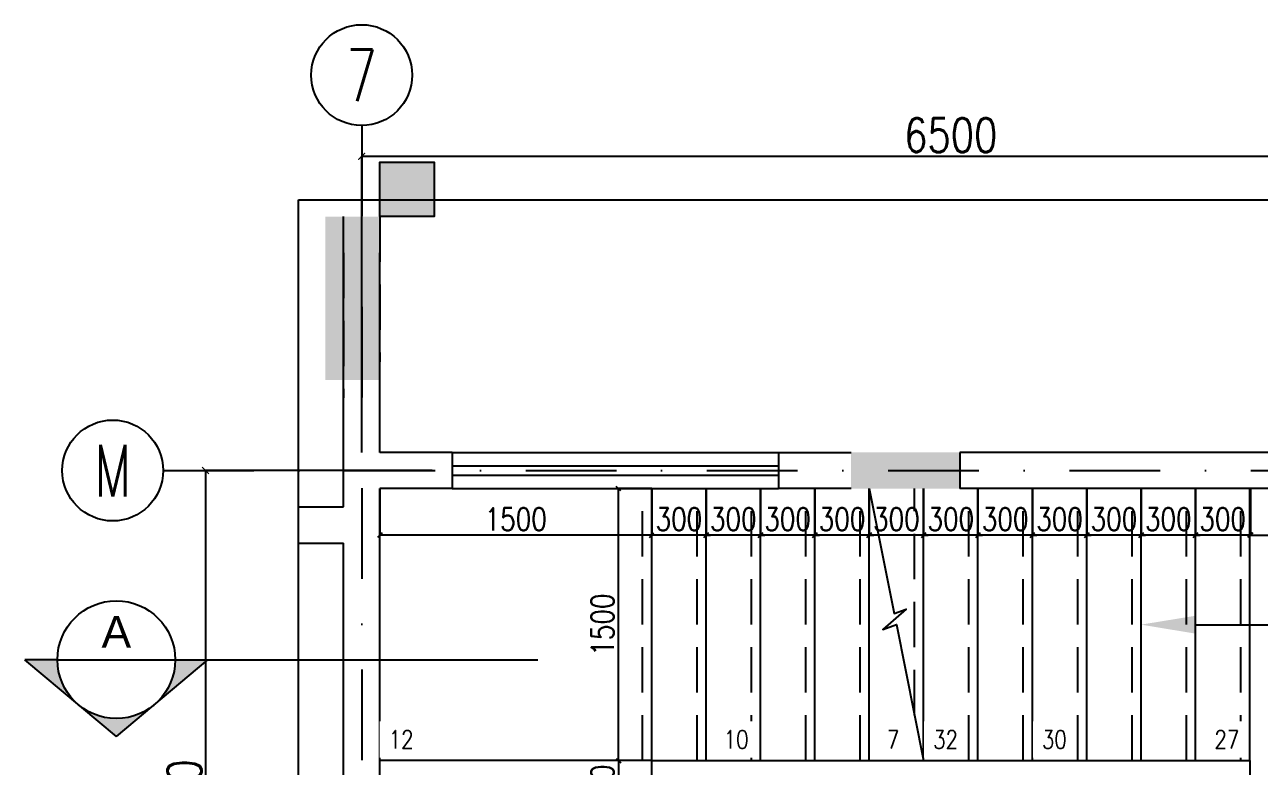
# Model space of a CAD drawing. Extents: x -32840 to 422982, y 280745 to 888746.
# Drawn here: x 329847 to 336658, y 457661 to 461751 of the extents above; entities that cross this region are included whole.
import ezdxf
from ezdxf import colors
from ezdxf.entities.mleader import LeaderData, LeaderLine
from ezdxf.enums import TextEntityAlignment as Align
from ezdxf.math import Vec2, Vec3

# ---------------------------------------------------------------- set-up
doc = ezdxf.new("R2010")
doc.units = 0
doc.header["$LTSCALE"] = 1000
doc.header["$PDMODE"] = 3
for name, pattern in [('CONTINOUS', [0]), ('DASHDOT', [1, 0.5, -0.25, 0, -0.25]), ('HIDDEN', [0.375, 0.25, -0.125])]:
    doc.linetypes.add(name, pattern=pattern)
doc.layers.get('Defpoints').update_dxf_attribs({"linetype": 'HIDDEN'})
for name, color, linetype in [('A-COL', 31, 'Continuous'), ('a-dim', 3, 'Continuous'), ('A-DOOR', 1, 'Continuous'), ('A-GRID', 31, 'DASHDOT'), ('A-GRID NO', 40, 'CONTINOUS'), ('A-HAT', 8, 'Continuous'), ('A-Rail', 1, 'Continuous'), ('A-Slab above', 4, 'HIDDEN'), ('A-STAIR', 2, 'Continuous'), ('A-Stair Conc Line', 1, 'HIDDEN'), ('A-Stair Fin line', 2, 'CONTINOUS'), ('A-Tag LVl', 2, 'Continuous'), ('A-TXT', 6, 'Continuous'), ('A-WALL', 7, 'CONTINOUS')]:
    doc.layers.add(name, color=color, linetype=linetype)
doc.layers.add('A-Dim grid', color=3, linetype='Continuous', transparency=0.5)
doc.styles.add('Arial', font='arial.ttf')
doc.styles.add('ROMANS', font='romans.shx', dxfattribs={"width": 0.8})
doc.dimstyles.new('A-Dim Grid 50', dxfattribs={"dimscale": 75, "dimtxt": 2.5, "dimasz": 0.5, "dimexe": 0, "dimexo": 0, "dimgap": 0.3, "dimtad": 1, "dimdec": 0, "dimlfac": -0.01, "dimzin": 3, "dimdsep": 46, "dimtxsty": 'ROMANS', "dimblk": 'ARCHTICK', "dimcen": 5, "dimclrd": 256, "dimclre": 8, "dimclrt": 4, "dimadec": 0, "dimazin": 0, "dimtfac": 1, "dimtdec": 0, "dimtix": 1, "dimtmove": 1, "dimatfit": 3, "dimfxl": 1, "dimfrac": 2, "dimtolj": 1, "dimtzin": 3, "dimarcsym": 0})
doc.dimstyles.new('A-Dim-50', dxfattribs={"dimscale": 50, "dimtxt": 2.5, "dimasz": 0.5, "dimexe": 0, "dimexo": 0, "dimgap": 0.5, "dimtad": 1, "dimdec": 0, "dimlfac": -0.01, "dimzin": 3, "dimdsep": 46, "dimtxsty": 'ROMANS', "dimblk": 'OBLIQUE', "dimcen": 5, "dimclrd": 256, "dimclre": 8, "dimclrt": 6, "dimadec": 0, "dimazin": 0, "dimtfac": 1, "dimtdec": 0, "dimtix": 1, "dimtmove": 1, "dimatfit": 3, "dimfxl": 1, "dimfrac": 2, "dimtolj": 1, "dimtzin": 3, "dimarcsym": 0})

# ---------------------------------------------------------------- blocks, each defined once
blk = doc.blocks.new('_Oblique')
at = {"color": 0, "linetype": 'ByBlock', "lineweight": -2}
blk.add_line((-0.5, -0.5), (0.5, 0.5), dxfattribs=at)
at = {"color": 0, "linetype": 'ByBlock'}
blk.add_line((-0.5, -0.5), (0.5, 0.5), dxfattribs=at)
blk = doc.blocks.new('*D2100')
at = {"layer": 'a-dim', "color": 8, "lineweight": -2, "transparency": 16777216}
for p, q in [((336306, 459192.2), (336306, 458936.1)), ((336606, 459192.2), (336606, 458936.1))]:
    blk.add_line(p, q, dxfattribs=at)
at = {"layer": 'a-dim', "lineweight": -2, "transparency": 16777216}
for p, q in [((336306, 458936.1), (336281, 458936.1)), ((336606, 458936.1), (336306, 458936.1)), ((336606, 458936.1), (336631, 458936.1))]:
    blk.add_line(p, q, dxfattribs=at)
at = {"layer": 'Defpoints', "color": 0, "transparency": 16777216}
for p in [(336306, 459192.2), (336606, 459192.2), (336306, 458936.1)]:
    blk.add_point(p, dxfattribs=at)
at = {"layer": 'a-dim', "lineweight": -2, "transparency": 16777216, "xscale": 25, "yscale": 25, "zscale": 25}
blk.add_blockref('_Oblique', (336306, 458936.1), dxfattribs=at)
at = {"layer": 'a-dim', "lineweight": -2, "transparency": 16777216, "xscale": 25, "yscale": 25, "zscale": 25, "rotation": 180}
blk.add_blockref('_Oblique', (336606, 458936.1), dxfattribs=at)
at = {"layer": 'a-dim', "color": 6, "transparency": 16777216, "insert": (336456, 459023.6), "char_height": 125, "attachment_point": 5, "style": 'ROMANS'}
blk.add_mtext('\\A1;300', dxfattribs=at)
blk = doc.blocks.new('*D2101')
at = {"layer": 'a-dim', "color": 8, "lineweight": -2, "transparency": 16777216}
for p, q in [((336006, 459192.2), (336006, 458936.1)), ((336306, 459192.2), (336306, 458936.1))]:
    blk.add_line(p, q, dxfattribs=at)
at = {"layer": 'a-dim', "lineweight": -2, "transparency": 16777216}
for p, q in [((336006, 458936.1), (335981, 458936.1)), ((336306, 458936.1), (336006, 458936.1)), ((336306, 458936.1), (336331, 458936.1))]:
    blk.add_line(p, q, dxfattribs=at)
at = {"layer": 'Defpoints', "color": 0, "transparency": 16777216}
for p in [(336006, 459192.2), (336306, 459192.2), (336006, 458936.1)]:
    blk.add_point(p, dxfattribs=at)
at = {"layer": 'a-dim', "lineweight": -2, "transparency": 16777216, "xscale": 25, "yscale": 25, "zscale": 25}
blk.add_blockref('_Oblique', (336006, 458936.1), dxfattribs=at)
at = {"layer": 'a-dim', "lineweight": -2, "transparency": 16777216, "xscale": 25, "yscale": 25, "zscale": 25, "rotation": 180}
blk.add_blockref('_Oblique', (336306, 458936.1), dxfattribs=at)
at = {"layer": 'a-dim', "color": 6, "transparency": 16777216, "insert": (336156, 459023.6), "char_height": 125, "attachment_point": 5, "style": 'ROMANS'}
blk.add_mtext('\\A1;300', dxfattribs=at)
blk = doc.blocks.new('*D2102')
at = {"layer": 'a-dim', "color": 8, "lineweight": -2, "transparency": 16777216}
for p, q in [((335706, 459192.2), (335706, 458936.1)), ((336006, 459192.2), (336006, 458936.1))]:
    blk.add_line(p, q, dxfattribs=at)
at = {"layer": 'a-dim', "lineweight": -2, "transparency": 16777216}
for p, q in [((335706, 458936.1), (335681, 458936.1)), ((336006, 458936.1), (335706, 458936.1)), ((336006, 458936.1), (336031, 458936.1))]:
    blk.add_line(p, q, dxfattribs=at)
at = {"layer": 'Defpoints', "color": 0, "transparency": 16777216}
for p in [(335706, 459192.2), (336006, 459192.2), (335706, 458936.1)]:
    blk.add_point(p, dxfattribs=at)
at = {"layer": 'a-dim', "lineweight": -2, "transparency": 16777216, "xscale": 25, "yscale": 25, "zscale": 25}
blk.add_blockref('_Oblique', (335706, 458936.1), dxfattribs=at)
at = {"layer": 'a-dim', "lineweight": -2, "transparency": 16777216, "xscale": 25, "yscale": 25, "zscale": 25, "rotation": 180}
blk.add_blockref('_Oblique', (336006, 458936.1), dxfattribs=at)
at = {"layer": 'a-dim', "color": 6, "transparency": 16777216, "insert": (335856, 459023.6), "char_height": 125, "attachment_point": 5, "style": 'ROMANS'}
blk.add_mtext('\\A1;300', dxfattribs=at)
blk = doc.blocks.new('*D2103')
at = {"layer": 'a-dim', "color": 8, "lineweight": -2, "transparency": 16777216}
for p, q in [((335406, 459192.2), (335406, 458936.1)), ((335706, 459192.2), (335706, 458936.1))]:
    blk.add_line(p, q, dxfattribs=at)
at = {"layer": 'a-dim', "lineweight": -2, "transparency": 16777216}
for p, q in [((335406, 458936.1), (335381, 458936.1)), ((335706, 458936.1), (335406, 458936.1)), ((335706, 458936.1), (335731, 458936.1))]:
    blk.add_line(p, q, dxfattribs=at)
at = {"layer": 'Defpoints', "color": 0, "transparency": 16777216}
for p in [(335406, 459192.2), (335706, 459192.2), (335406, 458936.1)]:
    blk.add_point(p, dxfattribs=at)
at = {"layer": 'a-dim', "lineweight": -2, "transparency": 16777216, "xscale": 25, "yscale": 25, "zscale": 25}
blk.add_blockref('_Oblique', (335406, 458936.1), dxfattribs=at)
at = {"layer": 'a-dim', "lineweight": -2, "transparency": 16777216, "xscale": 25, "yscale": 25, "zscale": 25, "rotation": 180}
blk.add_blockref('_Oblique', (335706, 458936.1), dxfattribs=at)
at = {"layer": 'a-dim', "color": 6, "transparency": 16777216, "insert": (335556, 459023.6), "char_height": 125, "attachment_point": 5, "style": 'ROMANS'}
blk.add_mtext('\\A1;300', dxfattribs=at)
blk = doc.blocks.new('*D2104')
at = {"layer": 'a-dim', "color": 8, "lineweight": -2, "transparency": 16777216}
for p, q in [((335106, 459192.2), (335106, 458936.1)), ((335406, 459192.2), (335406, 458936.1))]:
    blk.add_line(p, q, dxfattribs=at)
at = {"layer": 'a-dim', "lineweight": -2, "transparency": 16777216}
for p, q in [((335106, 458936.1), (335081, 458936.1)), ((335406, 458936.1), (335106, 458936.1)), ((335406, 458936.1), (335431, 458936.1))]:
    blk.add_line(p, q, dxfattribs=at)
at = {"layer": 'Defpoints', "color": 0, "transparency": 16777216}
for p in [(335106, 459192.2), (335406, 459192.2), (335106, 458936.1)]:
    blk.add_point(p, dxfattribs=at)
at = {"layer": 'a-dim', "lineweight": -2, "transparency": 16777216, "xscale": 25, "yscale": 25, "zscale": 25}
blk.add_blockref('_Oblique', (335106, 458936.1), dxfattribs=at)
at = {"layer": 'a-dim', "lineweight": -2, "transparency": 16777216, "xscale": 25, "yscale": 25, "zscale": 25, "rotation": 180}
blk.add_blockref('_Oblique', (335406, 458936.1), dxfattribs=at)
at = {"layer": 'a-dim', "color": 6, "transparency": 16777216, "insert": (335256, 459023.6), "char_height": 125, "attachment_point": 5, "style": 'ROMANS'}
blk.add_mtext('\\A1;300', dxfattribs=at)
blk = doc.blocks.new('*D2105')
at = {"layer": 'a-dim', "color": 8, "lineweight": -2, "transparency": 16777216}
for p, q in [((334806, 459192.2), (334806, 458936.1)), ((335106, 459192.2), (335106, 458936.1))]:
    blk.add_line(p, q, dxfattribs=at)
at = {"layer": 'a-dim', "lineweight": -2, "transparency": 16777216}
for p, q in [((334806, 458936.1), (334781, 458936.1)), ((335106, 458936.1), (334806, 458936.1)), ((335106, 458936.1), (335131, 458936.1))]:
    blk.add_line(p, q, dxfattribs=at)
at = {"layer": 'Defpoints', "color": 0, "transparency": 16777216}
for p in [(334806, 459192.2), (335106, 459192.2), (334806, 458936.1)]:
    blk.add_point(p, dxfattribs=at)
at = {"layer": 'a-dim', "lineweight": -2, "transparency": 16777216, "xscale": 25, "yscale": 25, "zscale": 25}
blk.add_blockref('_Oblique', (334806, 458936.1), dxfattribs=at)
at = {"layer": 'a-dim', "lineweight": -2, "transparency": 16777216, "xscale": 25, "yscale": 25, "zscale": 25, "rotation": 180}
blk.add_blockref('_Oblique', (335106, 458936.1), dxfattribs=at)
at = {"layer": 'a-dim', "color": 6, "transparency": 16777216, "insert": (334956, 459023.6), "char_height": 125, "attachment_point": 5, "style": 'ROMANS'}
blk.add_mtext('\\A1;300', dxfattribs=at)
blk = doc.blocks.new('*D2106')
at = {"layer": 'a-dim', "color": 8, "lineweight": -2, "transparency": 16777216}
for p, q in [((334506, 459192.2), (334506, 458936.1)), ((334806, 459192.2), (334806, 458936.1))]:
    blk.add_line(p, q, dxfattribs=at)
at = {"layer": 'a-dim', "lineweight": -2, "transparency": 16777216}
for p, q in [((334506, 458936.1), (334481, 458936.1)), ((334806, 458936.1), (334506, 458936.1)), ((334806, 458936.1), (334831, 458936.1))]:
    blk.add_line(p, q, dxfattribs=at)
at = {"layer": 'Defpoints', "color": 0, "transparency": 16777216}
for p in [(334506, 459192.2), (334806, 459192.2), (334506, 458936.1)]:
    blk.add_point(p, dxfattribs=at)
at = {"layer": 'a-dim', "lineweight": -2, "transparency": 16777216, "xscale": 25, "yscale": 25, "zscale": 25}
blk.add_blockref('_Oblique', (334506, 458936.1), dxfattribs=at)
at = {"layer": 'a-dim', "lineweight": -2, "transparency": 16777216, "xscale": 25, "yscale": 25, "zscale": 25, "rotation": 180}
blk.add_blockref('_Oblique', (334806, 458936.1), dxfattribs=at)
at = {"layer": 'a-dim', "color": 6, "transparency": 16777216, "insert": (334656, 459023.6), "char_height": 125, "attachment_point": 5, "style": 'ROMANS'}
blk.add_mtext('\\A1;300', dxfattribs=at)
blk = doc.blocks.new('*D2107')
at = {"layer": 'a-dim', "color": 8, "lineweight": -2, "transparency": 16777216}
for p, q in [((334206, 459192.2), (334206, 458936.1)), ((334506, 459192.2), (334506, 458936.1))]:
    blk.add_line(p, q, dxfattribs=at)
at = {"layer": 'a-dim', "lineweight": -2, "transparency": 16777216}
for p, q in [((334206, 458936.1), (334181, 458936.1)), ((334506, 458936.1), (334206, 458936.1)), ((334506, 458936.1), (334531, 458936.1))]:
    blk.add_line(p, q, dxfattribs=at)
at = {"layer": 'Defpoints', "color": 0, "transparency": 16777216}
for p in [(334206, 459192.2), (334506, 459192.2), (334206, 458936.1)]:
    blk.add_point(p, dxfattribs=at)
at = {"layer": 'a-dim', "lineweight": -2, "transparency": 16777216, "xscale": 25, "yscale": 25, "zscale": 25}
blk.add_blockref('_Oblique', (334206, 458936.1), dxfattribs=at)
at = {"layer": 'a-dim', "lineweight": -2, "transparency": 16777216, "xscale": 25, "yscale": 25, "zscale": 25, "rotation": 180}
blk.add_blockref('_Oblique', (334506, 458936.1), dxfattribs=at)
at = {"layer": 'a-dim', "color": 6, "transparency": 16777216, "insert": (334356, 459023.6), "char_height": 125, "attachment_point": 5, "style": 'ROMANS'}
blk.add_mtext('\\A1;300', dxfattribs=at)
blk = doc.blocks.new('*D2108')
at = {"layer": 'a-dim', "color": 8, "lineweight": -2, "transparency": 16777216}
for p, q in [((333906, 459192.2), (333906, 458936.1)), ((334206, 459192.2), (334206, 458936.1))]:
    blk.add_line(p, q, dxfattribs=at)
at = {"layer": 'a-dim', "lineweight": -2, "transparency": 16777216}
for p, q in [((333906, 458936.1), (333881, 458936.1)), ((334206, 458936.1), (333906, 458936.1)), ((334206, 458936.1), (334231, 458936.1))]:
    blk.add_line(p, q, dxfattribs=at)
at = {"layer": 'Defpoints', "color": 0, "transparency": 16777216}
for p in [(333906, 459192.2), (334206, 459192.2), (333906, 458936.1)]:
    blk.add_point(p, dxfattribs=at)
at = {"layer": 'a-dim', "lineweight": -2, "transparency": 16777216, "xscale": 25, "yscale": 25, "zscale": 25}
blk.add_blockref('_Oblique', (333906, 458936.1), dxfattribs=at)
at = {"layer": 'a-dim', "lineweight": -2, "transparency": 16777216, "xscale": 25, "yscale": 25, "zscale": 25, "rotation": 180}
blk.add_blockref('_Oblique', (334206, 458936.1), dxfattribs=at)
at = {"layer": 'a-dim', "color": 6, "transparency": 16777216, "insert": (334056, 459023.6), "char_height": 125, "attachment_point": 5, "style": 'ROMANS'}
blk.add_mtext('\\A1;300', dxfattribs=at)
blk = doc.blocks.new('*D2109')
at = {"layer": 'a-dim', "color": 8, "lineweight": -2, "transparency": 16777216}
for p, q in [((333606, 459192.2), (333606, 458936.1)), ((333906, 459192.2), (333906, 458936.1))]:
    blk.add_line(p, q, dxfattribs=at)
at = {"layer": 'a-dim', "lineweight": -2, "transparency": 16777216}
for p, q in [((333606, 458936.1), (333581, 458936.1)), ((333906, 458936.1), (333606, 458936.1)), ((333906, 458936.1), (333931, 458936.1))]:
    blk.add_line(p, q, dxfattribs=at)
at = {"layer": 'Defpoints', "color": 0, "transparency": 16777216}
for p in [(333606, 459192.2), (333906, 459192.2), (333606, 458936.1)]:
    blk.add_point(p, dxfattribs=at)
at = {"layer": 'a-dim', "lineweight": -2, "transparency": 16777216, "xscale": 25, "yscale": 25, "zscale": 25}
blk.add_blockref('_Oblique', (333606, 458936.1), dxfattribs=at)
at = {"layer": 'a-dim', "lineweight": -2, "transparency": 16777216, "xscale": 25, "yscale": 25, "zscale": 25, "rotation": 180}
blk.add_blockref('_Oblique', (333906, 458936.1), dxfattribs=at)
at = {"layer": 'a-dim', "color": 6, "transparency": 16777216, "insert": (333756, 459023.6), "char_height": 125, "attachment_point": 5, "style": 'ROMANS'}
blk.add_mtext('\\A1;300', dxfattribs=at)
blk = doc.blocks.new('*D2110')
at = {"layer": 'a-dim', "color": 8, "lineweight": -2, "transparency": 16777216}
for p, q in [((333306, 459192.2), (333306, 458936.1)), ((333606, 459192.2), (333606, 458936.1))]:
    blk.add_line(p, q, dxfattribs=at)
at = {"layer": 'a-dim', "lineweight": -2, "transparency": 16777216}
for p, q in [((333306, 458936.1), (333281, 458936.1)), ((333606, 458936.1), (333306, 458936.1)), ((333606, 458936.1), (333631, 458936.1))]:
    blk.add_line(p, q, dxfattribs=at)
at = {"layer": 'Defpoints', "color": 0, "transparency": 16777216}
for p in [(333306, 459192.2), (333606, 459192.2), (333306, 458936.1)]:
    blk.add_point(p, dxfattribs=at)
at = {"layer": 'a-dim', "lineweight": -2, "transparency": 16777216, "xscale": 25, "yscale": 25, "zscale": 25}
blk.add_blockref('_Oblique', (333306, 458936.1), dxfattribs=at)
at = {"layer": 'a-dim', "lineweight": -2, "transparency": 16777216, "xscale": 25, "yscale": 25, "zscale": 25, "rotation": 180}
blk.add_blockref('_Oblique', (333606, 458936.1), dxfattribs=at)
at = {"layer": 'a-dim', "color": 6, "transparency": 16777216, "insert": (333456, 459023.6), "char_height": 125, "attachment_point": 5, "style": 'ROMANS'}
blk.add_mtext('\\A1;300', dxfattribs=at)
blk = doc.blocks.new('*D2080')
at = {"layer": 'a-dim', "lineweight": -2, "transparency": 16777216}
for p, q in [((333122.4, 457692.2), (333122.4, 457717.2)), ((333122.4, 457692.2), (333122.4, 457392.2)), ((333122.4, 457392.2), (333122.4, 457367.2))]:
    blk.add_line(p, q, dxfattribs=at)
at = {"layer": 'a-dim', "color": 8, "lineweight": -2, "transparency": 16777216}
for p, q in [((333306, 457692.2), (333122.4, 457692.2)), ((333306, 457392.2), (333122.4, 457392.2))]:
    blk.add_line(p, q, dxfattribs=at)
at = {"layer": 'Defpoints', "color": 0, "transparency": 16777216}
for p in [(333306, 457692.2), (333122.4, 457392.2), (333306, 457392.2)]:
    blk.add_point(p, dxfattribs=at)
at = {"layer": 'a-dim', "lineweight": -2, "transparency": 16777216, "xscale": 25, "yscale": 25, "zscale": 25}
for p, rotation in [((333122.4, 457692.2), 270), ((333122.4, 457392.2), 90)]:
    blk.add_blockref('_Oblique', p, dxfattribs=dict(at, rotation=rotation))
at = {"layer": 'a-dim', "color": 6, "transparency": 16777216, "insert": (333034.9, 457542.2), "char_height": 125, "attachment_point": 5, "rotation": 90, "style": 'ROMANS'}
blk.add_mtext('\\A1;300', dxfattribs=at)
blk = doc.blocks.new('*D2081')
at = {"layer": 'a-dim', "color": 8, "lineweight": -2, "transparency": 16777216}
for p, q in [((333306, 459192.2), (333122.4, 459192.2)), ((333306, 457692.2), (333122.4, 457692.2))]:
    blk.add_line(p, q, dxfattribs=at)
at = {"layer": 'a-dim', "lineweight": -2, "transparency": 16777216}
blk.add_line((333122.4, 457692.2), (333122.4, 459192.2), dxfattribs=at)
at = {"layer": 'Defpoints', "color": 0, "transparency": 16777216}
for p in [(333122.4, 459192.2), (333306, 459192.2), (333306, 457692.2)]:
    blk.add_point(p, dxfattribs=at)
at = {"layer": 'a-dim', "lineweight": -2, "transparency": 16777216, "xscale": 25, "yscale": 25, "zscale": 25}
for p, rotation in [((333122.4, 459192.2), 90), ((333122.4, 457692.2), 270)]:
    blk.add_blockref('_Oblique', p, dxfattribs=dict(at, rotation=rotation))
at = {"layer": 'a-dim', "color": 6, "transparency": 16777216, "insert": (333034.9, 458442.2), "char_height": 125, "attachment_point": 5, "rotation": 90, "style": 'ROMANS'}
blk.add_mtext('\\A1;1500', dxfattribs=at)
blk = doc.blocks.new('*D2083')
at = {"layer": 'a-dim', "color": 8, "lineweight": -2, "transparency": 16777216}
for p, q in [((331806, 459192.2), (331806, 458936.1)), ((333306, 459192.2), (333306, 458936.1))]:
    blk.add_line(p, q, dxfattribs=at)
at = {"layer": 'a-dim', "lineweight": -2, "transparency": 16777216}
blk.add_line((333306, 458936.1), (331806, 458936.1), dxfattribs=at)
at = {"layer": 'Defpoints', "color": 0, "transparency": 16777216}
for p in [(331806, 459192.2), (333306, 459192.2), (331806, 458936.1)]:
    blk.add_point(p, dxfattribs=at)
at = {"layer": 'a-dim', "lineweight": -2, "transparency": 16777216, "xscale": 25, "yscale": 25, "zscale": 25, "rotation": 180}
blk.add_blockref('_Oblique', (331806, 458936.1), dxfattribs=at)
at = {"layer": 'a-dim', "lineweight": -2, "transparency": 16777216, "xscale": 25, "yscale": 25, "zscale": 25}
blk.add_blockref('_Oblique', (333306, 458936.1), dxfattribs=at)
at = {"layer": 'a-dim', "color": 6, "transparency": 16777216, "insert": (332556, 459023.6), "char_height": 125, "attachment_point": 5, "style": 'ROMANS'}
blk.add_mtext('\\A1;1500', dxfattribs=at)
blk = doc.blocks.new('*D2084')
at = {"layer": 'a-dim', "color": 8, "lineweight": -2, "transparency": 16777216}
for p, q in [((336610.1, 459192.2), (336610.1, 458936.1)), ((338110.1, 459192.2), (338110.1, 458936.1))]:
    blk.add_line(p, q, dxfattribs=at)
at = {"layer": 'a-dim', "lineweight": -2, "transparency": 16777216}
blk.add_line((336610.1, 458936.1), (338110.1, 458936.1), dxfattribs=at)
at = {"layer": 'Defpoints', "color": 0, "transparency": 16777216}
for p in [(336610.1, 459192.2), (338110.1, 459192.2), (338110.1, 458936.1)]:
    blk.add_point(p, dxfattribs=at)
at = {"layer": 'a-dim', "lineweight": -2, "transparency": 16777216, "xscale": 25, "yscale": 25, "zscale": 25, "rotation": 180}
blk.add_blockref('_Oblique', (336610.1, 458936.1), dxfattribs=at)
at = {"layer": 'a-dim', "lineweight": -2, "transparency": 16777216, "xscale": 25, "yscale": 25, "zscale": 25}
blk.add_blockref('_Oblique', (338110.1, 458936.1), dxfattribs=at)
at = {"layer": 'a-dim', "color": 6, "transparency": 16777216, "insert": (337360.1, 459023.6), "char_height": 125, "attachment_point": 5, "style": 'ROMANS'}
blk.add_mtext('\\A1;1500', dxfattribs=at)
blk = doc.blocks.new('TAG-SEC')
blk.add_line((-6.5, 0), (6.5, 0))
blk.add_circle((0, 0), 6.5)
at = {"color": 6, "style": 'Arial'}
blk.add_attdef('88', text='', height=3.5, dxfattribs=at).set_placement((0, 3.08), align=Align.MIDDLE_CENTER)
at = {"color": 6, "style": 'ROMANS', "width": 0.708488}
blk.add_attdef('X8-X-8888', text='', height=1.75, dxfattribs=at).set_placement((-5.58, -2.55), (5.58, -2.55), align=Align.FIT)
blk = doc.blocks.new('TAG-SEC-ARROW')
h = blk.add_hatch(color=256)
h.paths.add_polyline_path([(-10.11, 0), (-6.5, 0, -0.2206), (-4.2, 4.96)])
h.paths.add_polyline_path([(0, 8.49), (-4.16, 5, -0.175251), (0, 6.5, -0.175251), (4.16, 5)])
h.paths.add_polyline_path([(4.2, 4.96, -0.2206), (6.5, 0), (10.11, 0)])
for p, q in [((0, 8.49), (-10.11, 0)), ((0, 8.49), (10.11, 0)), ((-6.5, 0), (-10.11, 0)), ((6.5, 0), (46.5, 0))]:
    blk.add_line(p, q)
blk.add_arc((0, 0), 6.5, 0, 180)
blk = doc.blocks.new('Tag-Stair-No')
blk.add_circle((0, 0), 1.369)
at = {"color": 6, "style": 'ROMANS', "width": 0.7}
blk.add_attdef('SN', text='', height=1.4, dxfattribs=at).set_placement((0, -0.003), align=Align.MIDDLE)
blk = doc.blocks.new('_ArchTick')
at = {"color": 0, "linetype": 'ByBlock', "const_width": 0.15}
blk.add_lwpolyline([(-0.5, -0.5), (0.5, 0.5)], dxfattribs=at)
blk = doc.blocks.new('*D2071')
at = {"layer": 'A-Dim grid', "color": 8, "lineweight": -2, "transparency": 16777216}
for p, q in [((332095.7, 459292.2), (330844.6, 459292.2)), ((332095.7, 455592.2), (330844.6, 455592.2))]:
    blk.add_line(p, q, dxfattribs=at)
at = {"layer": 'A-Dim grid', "lineweight": -2, "transparency": 16777216}
blk.add_line((330844.6, 459292.2), (330844.6, 455592.2), dxfattribs=at)
at = {"layer": 'Defpoints', "color": 0, "transparency": 16777216}
for p in [(332095.7, 459292.2), (330844.6, 455592.2), (332095.7, 455592.2)]:
    blk.add_point(p, dxfattribs=at)
at = {"layer": 'A-Dim grid', "lineweight": -2, "transparency": 16777216, "xscale": 37.5, "yscale": 37.5, "zscale": 37.5}
for p, rotation in [((330844.6, 459292.2), 90), ((330844.6, 455592.2), 270)]:
    blk.add_blockref('_ArchTick', p, dxfattribs=dict(at, rotation=rotation))
at = {"layer": 'A-Dim grid', "color": 4, "transparency": 16777216, "insert": (330728.3, 457442.2), "char_height": 187.5, "attachment_point": 5, "rotation": 90, "style": 'ROMANS'}
blk.add_mtext('\\A1;3700', dxfattribs=at)
blk = doc.blocks.new('*D2072')
at = {"layer": 'A-Dim grid', "color": 8, "lineweight": -2, "transparency": 16777216}
for p, q in [((331706, 459392.2), (331706, 461025.1)), ((338206, 459392.2), (338206, 461025.1))]:
    blk.add_line(p, q, dxfattribs=at)
at = {"layer": 'A-Dim grid', "lineweight": -2, "transparency": 16777216}
blk.add_line((331706, 461025.1), (338206, 461025.1), dxfattribs=at)
at = {"layer": 'Defpoints', "color": 0, "transparency": 16777216}
for p in [(338206, 461025.1), (331706, 459392.2), (338206, 459392.2)]:
    blk.add_point(p, dxfattribs=at)
at = {"layer": 'A-Dim grid', "lineweight": -2, "transparency": 16777216, "xscale": 37.5, "yscale": 37.5, "zscale": 37.5, "rotation": 180}
blk.add_blockref('_ArchTick', (331706, 461025.1), dxfattribs=at)
at = {"layer": 'A-Dim grid', "lineweight": -2, "transparency": 16777216, "xscale": 37.5, "yscale": 37.5, "zscale": 37.5}
blk.add_blockref('_ArchTick', (338206, 461025.1), dxfattribs=at)
at = {"layer": 'A-Dim grid', "color": 4, "transparency": 16777216, "insert": (334956, 461141.4), "char_height": 187.5, "attachment_point": 5, "style": 'ROMANS'}
blk.add_mtext('\\A1;6500', dxfattribs=at)

msp = doc.modelspace()

# ---------------------------------------------------------------- linework, layer by layer
at = {"layer": 'A-COL'}
for points in [[(331806, 460692.2), (331806, 460992.2), (332106, 460692.2), (332106, 460992.2)], [(331506, 459792.2), (331506, 460692.2), (331806, 459792.2), (331806, 460692.2)], [(334406, 459392.2), (335006, 459392.2), (334406, 459192.2), (335006, 459192.2)]]:
    msp.add_solid(points, dxfattribs=at)
at = {"layer": 'A-DOOR'}
for p, q in [((332206, 459392.2), (334006, 459392.2)), ((332206, 459317.2), (334006, 459317.2)), ((332206, 459267.2), (334006, 459267.2)), ((332206, 459192.2), (334006, 459192.2))]:
    msp.add_line(p, q, dxfattribs=at)
at = {"layer": 'A-GRID'}
for p, q in [((331706, 461194.3), (331706, 455592.2)), ((330610.7, 459292.2), (339088.6, 459292.2))]:
    msp.add_line(p, q, dxfattribs=at)
at = {"layer": 'A-HAT'}
msp.add_lwpolyline([(331356.8, 460784.2), (339082.9, 460784.2), (339082.9, 454392.2), (331356.8, 454392.2)], close=True, dxfattribs=at)
msp.add_lwpolyline([(334506, 459192.2), (334643.5, 458504.4), (334710.3, 458527.8), (334581.8, 458415.7), (334656, 458442.2), (334806, 457692.2)], dxfattribs=at)
at = {"layer": 'A-Rail'}
msp.add_lwpolyline([(333306, 457692.2), (336606, 457692.2), (336606, 457392.2), (333306, 457392.2)], close=True, dxfattribs=at)
at = {"layer": 'A-Slab above', "color": 8}
for p, q in [((331806, 460692.2), (331806, 459892.2)), ((331606, 460492.2), (331606, 459692.2))]:
    msp.add_line(p, q, dxfattribs=at)
at = {"layer": 'A-Stair Conc Line'}
for p, q in [((333256, 457692.2), (333256, 459192.2)), ((333556, 457692.2), (333556, 459192.2)), ((333856, 457692.2), (333856, 459192.2)), ((334156, 457692.2), (334156, 459192.2)), ((334456, 457692.2), (334456, 459192.2)), ((334756, 457942.2), (334756, 459192.2)), ((335056, 457692.2), (335056, 459192.2)), ((335356, 457692.2), (335356, 459192.2)), ((335656, 457692.2), (335656, 459192.2)), ((335956, 457692.2), (335956, 459192.2)), ((336256, 457692.2), (336256, 459192.2)), ((336556, 457692.2), (336556, 459192.2))]:
    msp.add_line(p, q, dxfattribs=at)
at = {"layer": 'A-Stair Fin line'}
for p, q in [((333306, 457692.2), (333306, 459192.2)), ((333606, 457692.2), (333606, 459192.2)), ((333906, 457692.2), (333906, 459192.2)), ((334206, 457692.2), (334206, 459192.2)), ((334506, 457692.2), (334506, 459192.2)), ((334806, 457692.2), (334806, 459192.2)), ((335106, 457692.2), (335106, 459192.2)), ((335406, 457692.2), (335406, 459192.2)), ((335706, 457692.2), (335706, 459192.2)), ((336006, 457692.2), (336006, 459192.2)), ((336306, 457692.2), (336306, 459192.2)), ((336606, 457692.2), (336606, 459192.2)), ((333306, 457692.2), (331806, 457692.2))]:
    msp.add_line(p, q, dxfattribs=at)
at = {"layer": 'A-WALL'}
for p, q in [((331606, 459092.2), (331606, 460692.2)), ((331806, 459392.2), (331806, 460492.2)), ((332206, 459392.2), (331806, 459392.2)), ((332206, 459392.2), (332206, 459192.2)), ((334006, 459392.2), (334006, 459192.2)), ((334006, 459392.2), (334406, 459392.2)), ((338906, 459392.2), (335006, 459392.2)), ((335006, 459392.2), (335006, 459192.2)), ((331806, 456492.2), (331806, 459192.2)), ((332206, 459192.2), (331806, 459192.2)), ((334406, 459192.2), (334006, 459192.2)), ((338906, 459192.2), (335006, 459192.2)), ((331356.8, 459092.2), (331606, 459092.2)), ((331356.8, 458892.2), (331606, 458892.2)), ((331606, 456492.2), (331606, 458892.2))]:
    msp.add_line(p, q, dxfattribs=at)
msp.add_lwpolyline([(331806, 460692.2), (331806, 460992.2), (332106, 460992.2), (332106, 460692.2), (331806, 460692.2)], dxfattribs=at)

# ---------------------------------------------------------------- block references
at = {"layer": 'A-GRID NO', "xscale": 203.2, "yscale": 203.2, "zscale": 203.2}
for p, values in [((331706, 461472.5), {'SN': '7'}), ((330332.5, 459292.2), {'SN': 'M'})]:
    msp.add_blockref('Tag-Stair-No', p, dxfattribs=at).add_auto_attribs(values)
at = {"layer": 'A-Tag LVl', "xscale": 50, "yscale": 50, "zscale": 50}
msp.add_blockref('TAG-SEC', (330352.5, 458248.9), dxfattribs=at).add_auto_attribs({'88': 'A'})
at = {"layer": 'A-Tag LVl', "xscale": -50, "yscale": 50, "zscale": 50, "rotation": 180}
msp.add_blockref('TAG-SEC-ARROW', (330352.5, 458248.9), dxfattribs=at)

# ---------------------------------------------------------------- dimensions: what is measured, and where the dimension line sits
at = {"layer": 'a-dim'}
for base, p1, p2, picture, middle in [((331806, 458936.1), (333306, 459192.2), (331806, 459192.2), '*D2083', (332556, 459023.6)), ((333306, 458936.1), (333606, 459192.2), (333306, 459192.2), '*D2110', (333456, 459023.6)), ((333606, 458936.1), (333906, 459192.2), (333606, 459192.2), '*D2109', (333756, 459023.6)), ((333906, 458936.1), (334206, 459192.2), (333906, 459192.2), '*D2108', (334056, 459023.6)), ((334206, 458936.1), (334506, 459192.2), (334206, 459192.2), '*D2107', (334356, 459023.6)), ((334506, 458936.1), (334806, 459192.2), (334506, 459192.2), '*D2106', (334656, 459023.6)), ((334806, 458936.1), (335106, 459192.2), (334806, 459192.2), '*D2105', (334956, 459023.6)), ((335106, 458936.1), (335406, 459192.2), (335106, 459192.2), '*D2104', (335256, 459023.6)), ((335406, 458936.1), (335706, 459192.2), (335406, 459192.2), '*D2103', (335556, 459023.6)), ((335706, 458936.1), (336006, 459192.2), (335706, 459192.2), '*D2102', (335856, 459023.6)), ((336006, 458936.1), (336306, 459192.2), (336006, 459192.2), '*D2101', (336156, 459023.6)), ((336306, 458936.1), (336606, 459192.2), (336306, 459192.2), '*D2100', (336456, 459023.6))]:
    dim = msp.add_linear_dim(base=base, p1=p1, p2=p2, dimstyle='A-Dim-50', dxfattribs=at)
    dim.commit()
    dim.dimension.update_dxf_attribs({"geometry": picture, "text_midpoint": middle})
for base, p1, p2, angle, picture, middle in [((333122.4, 459192.2), (333306, 457692.2), (333306, 459192.2), 90, '*D2081', (333034.9, 458442.2)), ((338110.1, 458936.1), (336610.1, 459192.2), (338110.1, 459192.2), 180, '*D2084', (337360.1, 459023.6)), ((333122.4, 457392.2), (333306, 457692.2), (333306, 457392.2), 90, '*D2080', (333034.9, 457542.2))]:
    dim = msp.add_linear_dim(base=base, p1=p1, p2=p2, angle=angle, dimstyle='A-Dim-50', dxfattribs=at)
    dim.commit()
    dim.dimension.update_dxf_attribs({"geometry": picture, "text_midpoint": middle})
at = {"layer": 'A-Dim grid'}
dim = msp.add_linear_dim(base=(338206, 461025.1), p1=(331706, 459392.2), p2=(338206, 459392.2), dimstyle='A-Dim Grid 50', dxfattribs=at)
dim.commit()
dim.dimension.update_dxf_attribs({"geometry": '*D2072', "text_midpoint": (334956, 461141.4)})
dim = msp.add_linear_dim(base=(330844.6, 455592.2), p1=(332095.7, 459292.2), p2=(332095.7, 455592.2), angle=90, dimstyle='A-Dim Grid 50', dxfattribs=at)
dim.commit()
dim.dimension.update_dxf_attribs({"geometry": '*D2071', "text_midpoint": (330728.3, 457442.2)})

# ---------------------------------------------------------------- leaders
at = {"layer": 'A-STAIR', "color": 3}
ml = msp.add_multileader_mtext('Standard', dxfattribs=at)
ml.set_content('UP', color=3, style='ROMANS')
ml.set_leader_properties()
ml.build(insert=Vec2(0, 0))
ml.multileader.update_dxf_attribs({"text_right_attachment_type": 6, "dogleg_length": 50, "arrow_head_size": 300})
ctx = ml.context
ctx.base_point, ctx.char_height, ctx.arrow_head_size, ctx.landing_gap_size, ctx.plane_origin, ctx.plane_x_axis, ctx.plane_y_axis = Vec3(336831.1, 458095), 200, 300, 0.09, Vec3(335866, 397282.2), Vec3(0, 1), Vec3(-1, 0)
ctx.right_attachment, ctx.text_align_type = 6, 1
notes = []
notes.append((ctx, [(0, (1, 1, 0), (336971.1, 458441), (0, -1), 71.5, [(0, [(336006, 458442.2)], 0, [])])]))
ctx.mtext.insert, ctx.mtext.text_direction, ctx.mtext.rotation, ctx.mtext.alignment, ctx.mtext.flow_direction = Vec3(336731.1, 458232.3), Vec3(0, 1), 1.570796, 2, 5
for ctx, leaders in notes:
    for number, flags, end, landing, length, lines in leaders:
        leader = LeaderData()
        leader.index, (leader.has_last_leader_line, leader.has_dogleg_vector, leader.attachment_direction) = number, flags
        leader.last_leader_point, leader.dogleg_vector, leader.dogleg_length = Vec3(end), Vec3(landing), length
        for number, points, colour, breaks in lines:
            line = LeaderLine()
            line.index, line.vertices, line.color, line.breaks = number, Vec3.list(points), colors.encode_raw_color(colour), breaks
            leader.lines.append(line)
        ctx.leaders.append(leader)

# ---------------------------------------------------------------- next in the draw order: texts
at = {"layer": 'A-TXT', "char_height": 100, "attachment_point": 1, "style": 'ROMANS', "bg_fill": 2}
for s, insert in [('12', (331854.9, 457858.6)), ('10', (333703.1, 457858.6)), ('7', (334603.1, 457858.6)), ('32', (334858.7, 457858.6)), ('30', (335458.7, 457858.6)), ('27', (336410.6, 457858.6))]:
    msp.add_mtext(s, dxfattribs=dict(at, insert=insert))

doc.saveas('drawing.dxf')
